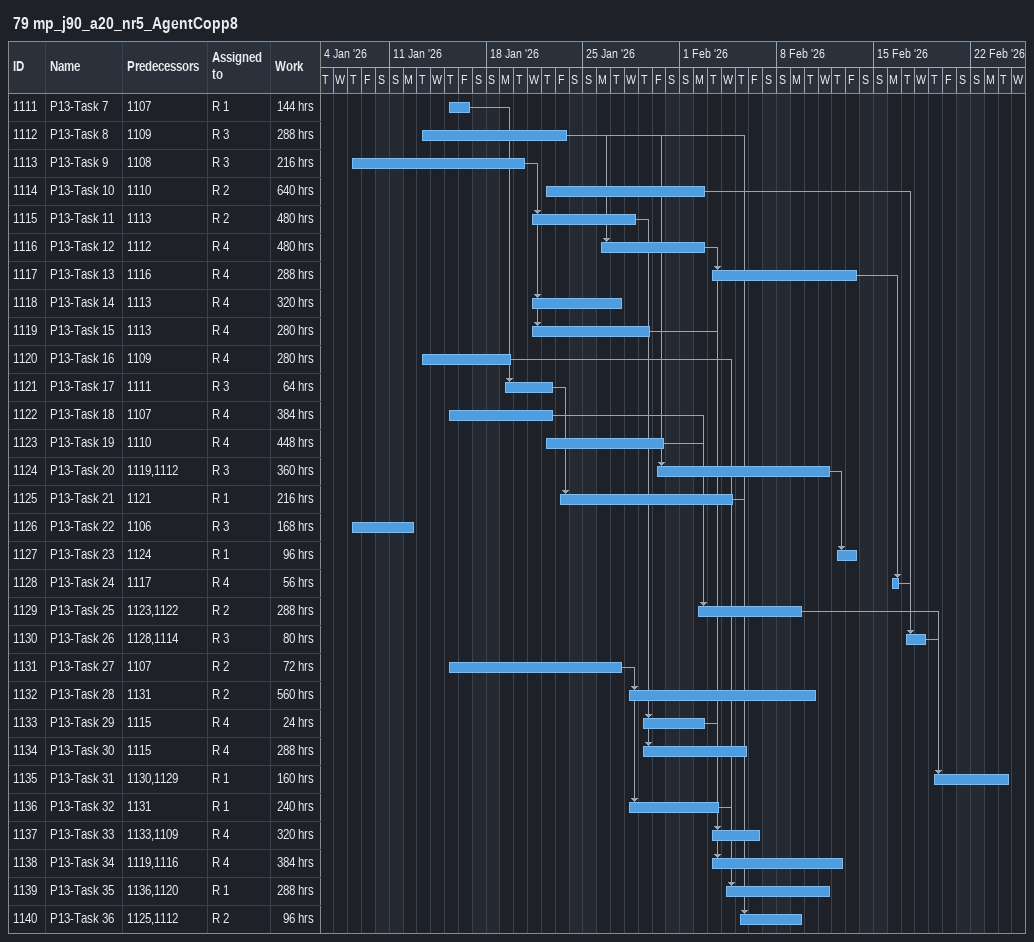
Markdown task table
79 mp_j90_a20_nr5_AgentCopp8

| ID | Task | Start | Finish | Predecessors | Resources | Work (h) |
|---|---|---|---|---|---|---|
| 1111 | P13-Task 7 | 2026-01-15 | 2026-01-16 | 1107 | R 1 | 144 |
| 1112 | P13-Task 8 | 2026-01-13 | 2026-01-23 | 1109 | R 3 | 288 |
| 1113 | P13-Task 9 | 2026-01-08 | 2026-01-20 | 1108 | R 3 | 216 |
| 1114 | P13-Task 10 | 2026-01-22 | 2026-02-02 | 1110 | R 2 | 640 |
| 1115 | P13-Task 11 | 2026-01-21 | 2026-01-28 | 1113 | R 2 | 480 |
| 1116 | P13-Task 12 | 2026-01-26 | 2026-02-02 | 1112 | R 4 | 480 |
| 1117 | P13-Task 13 | 2026-02-03 | 2026-02-13 | 1116 | R 4 | 288 |
| 1118 | P13-Task 14 | 2026-01-21 | 2026-01-27 | 1113 | R 4 | 320 |
| 1119 | P13-Task 15 | 2026-01-21 | 2026-01-29 | 1113 | R 4 | 280 |
| 1120 | P13-Task 16 | 2026-01-13 | 2026-01-19 | 1109 | R 4 | 280 |
| 1121 | P13-Task 17 | 2026-01-19 | 2026-01-22 | 1111 | R 3 | 64 |
| 1122 | P13-Task 18 | 2026-01-15 | 2026-01-22 | 1107 | R 4 | 384 |
| 1123 | P13-Task 19 | 2026-01-22 | 2026-01-30 | 1110 | R 4 | 448 |
| 1124 | P13-Task 20 | 2026-01-30 | 2026-02-11 | 1119, 1112 | R 3 | 360 |
| 1125 | P13-Task 21 | 2026-01-23 | 2026-02-04 | 1121 | R 1 | 216 |
| 1126 | P13-Task 22 | 2026-01-08 | 2026-01-12 | 1106 | R 3 | 168 |
| 1127 | P13-Task 23 | 2026-02-12 | 2026-02-13 | 1124 | R 1 | 96 |
| 1128 | P13-Task 24 | 2026-02-16 | 2026-02-16 | 1117 | R 4 | 56 |
| 1129 | P13-Task 25 | 2026-02-02 | 2026-02-09 | 1123, 1122 | R 2 | 288 |
| 1130 | P13-Task 26 | 2026-02-17 | 2026-02-18 | 1128, 1114 | R 3 | 80 |
| 1131 | P13-Task 27 | 2026-01-15 | 2026-01-27 | 1107 | R 2 | 72 |
| 1132 | P13-Task 28 | 2026-01-28 | 2026-02-10 | 1131 | R 2 | 560 |
| 1133 | P13-Task 29 | 2026-01-29 | 2026-02-02 | 1115 | R 4 | 24 |
| 1134 | P13-Task 30 | 2026-01-29 | 2026-02-05 | 1115 | R 4 | 288 |
| 1135 | P13-Task 31 | 2026-02-19 | 2026-02-24 | 1130, 1129 | R 1 | 160 |
| 1136 | P13-Task 32 | 2026-01-28 | 2026-02-03 | 1131 | R 1 | 240 |
| 1137 | P13-Task 33 | 2026-02-03 | 2026-02-06 | 1133, 1109 | R 4 | 320 |
| 1138 | P13-Task 34 | 2026-02-03 | 2026-02-12 | 1119, 1116 | R 4 | 384 |
| 1139 | P13-Task 35 | 2026-02-04 | 2026-02-11 | 1136, 1120 | R 1 | 288 |
| 1140 | P13-Task 36 | 2026-02-05 | 2026-02-09 | 1125, 1112 | R 2 | 96 |
